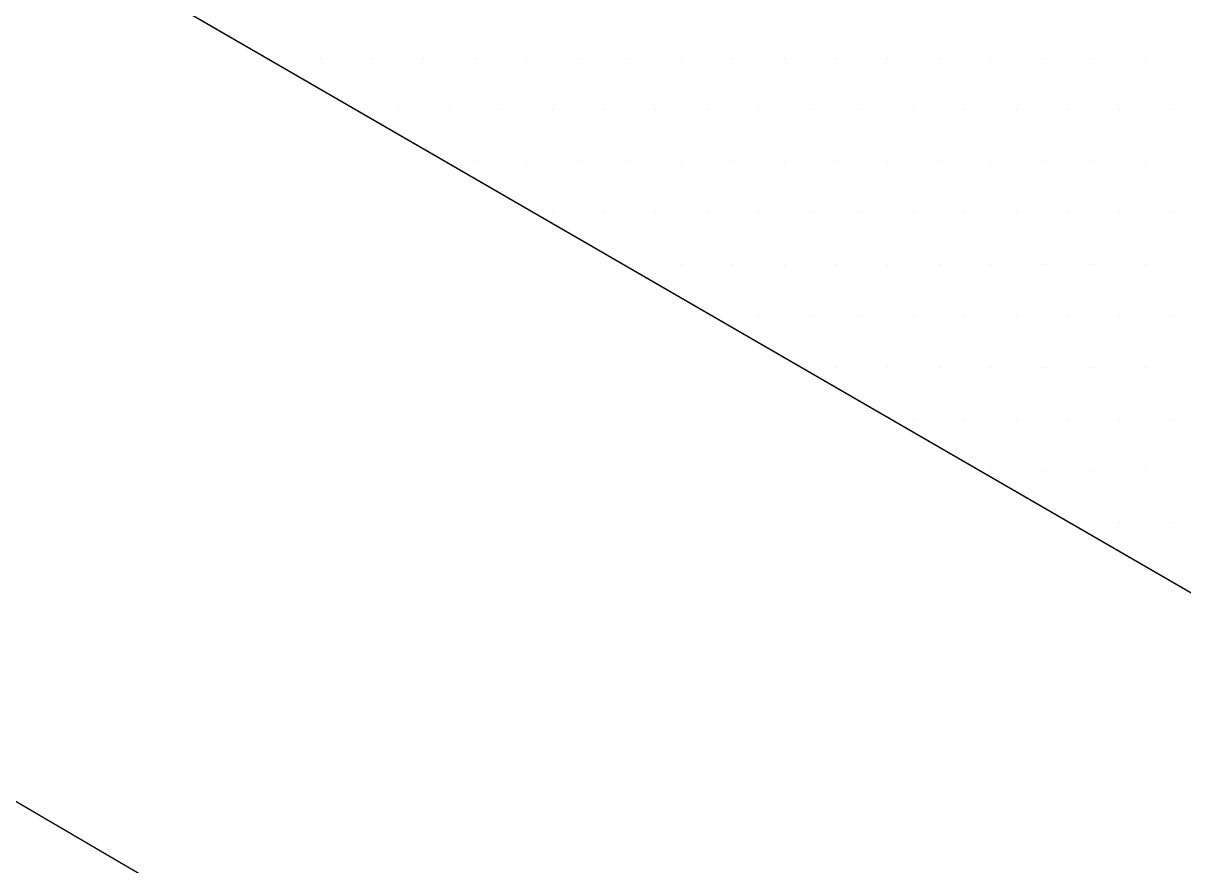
# Model space of a CAD drawing. Extents: x -1392 to 5791, y -3809 to 1722.
# Drawn here: x 1449.97 to 1480.38, y 1116.86 to 1138.94 of the extents above; entities that cross this region are included whole.
import ezdxf

# ---------------------------------------------------------------- set-up
doc = ezdxf.new("R2010")
doc.units = 0
doc.header["$MEASUREMENT"] = 0
for name, color, linetype, lineweight in [('.ATI-HATCH', 7, 'Continuous', 0), ('G-ANNO-TTLB', 7, 'Continuous', 0), ('TYVEK', 7, 'Continuous', 0), ('WALL SCRATCH', 7, 'Continuous', 0)]:
    doc.layers.add(name, color=color, linetype=linetype, lineweight=lineweight)

# ---------------------------------------------------------------- blocks, each defined once
blk = doc.blocks.new('Block_87')
at = {"layer": '.ATI-HATCH'}
for points, knots in [([(1481.751, 1123.324), (1481.751, 1123.324), (1510.521, 1106.681), (1510.521, 1106.681), (1510.521, 1106.681), (1536.586, 1091.603), (1536.586, 1091.603), (1545.191, 1086.625), (1556.202, 1089.566), (1561.18, 1098.171), (1562.765, 1100.91), (1563.599, 1104.019), (1563.599, 1107.184), (1563.599, 1107.184), (1563.599, 1140.609), (1563.599, 1140.609), (1563.599, 1140.609), (1537.539, 1155.53), (1537.539, 1155.53), (1537.539, 1155.53), (1537.539, 1155.518), (1537.539, 1155.518), (1537.539, 1155.518), (1537.539, 1116.84), (1537.539, 1116.84), (1537.539, 1116.84), (1510.521, 1132.47), (1510.521, 1132.47), (1510.521, 1132.47), (1454.782, 1164.714), (1454.782, 1164.714), (1454.782, 1164.714), (1454.867, 1164.762), (1454.867, 1164.762), (1454.867, 1164.762), (1454.867, 1192.98), (1454.867, 1192.98), (1454.867, 1192.98), (1432.473, 1205.82), (1432.473, 1205.82), (1432.473, 1205.82), (1432.473, 1162.214), (1432.473, 1162.214), (1432.473, 1155.788), (1435.898, 1149.85), (1441.46, 1146.633), (1441.46, 1146.633), (1481.751, 1123.324), (1481.751, 1123.324)], [0, 0, 0, 0, 1, 1, 1, 2, 2, 2, 3, 3, 3, 4, 4, 4, 5, 5, 5, 6, 6, 6, 7, 7, 7, 8, 8, 8, 9, 9, 9, 10, 10, 10, 11, 11, 11, 12, 12, 12, 13, 13, 13, 14, 14, 14, 15, 15, 15, 16, 16, 16, 16]), ([(1510.521, 1132.47), (1510.521, 1132.47), (1537.489, 1116.869), (1537.489, 1116.869), (1537.489, 1116.869), (1537.485, 1118.822), (1537.485, 1118.822), (1537.485, 1118.822), (1537.539, 1130.79), (1537.539, 1130.79), (1537.539, 1130.79), (1478.725, 1164.814), (1478.725, 1164.814), (1478.725, 1164.814), (1454.959, 1164.814), (1454.959, 1164.814), (1454.959, 1164.814), (1454.959, 1164.612), (1454.959, 1164.612), (1454.959, 1164.612), (1510.521, 1132.47), (1510.521, 1132.47)], [0, 0, 0, 0, 1, 1, 1, 2, 2, 2, 3, 3, 3, 4, 4, 4, 5, 5, 5, 6, 6, 6, 7, 7, 7, 7])]:
    blk.add_open_spline(points, degree=3, knots=knots, dxfattribs=at)
at = {"layer": '.ATI-HATCH', "color": 8, "lineweight": 0, "true_color": 0x808080}
for points in [[(1456.419, 1138.015), (1456.419, 1138.015), (1456.419, 1138.015), (1456.419, 1138.015)], [(1457.769, 1138.015), (1457.769, 1138.015), (1457.769, 1138.015), (1457.769, 1138.015)], [(1459.119, 1138.015), (1459.119, 1138.015), (1459.119, 1138.015), (1459.119, 1138.015)], [(1460.469, 1138.015), (1460.469, 1138.015), (1460.469, 1138.015), (1460.469, 1138.015)], [(1461.819, 1138.015), (1461.819, 1138.015), (1461.819, 1138.015), (1461.819, 1138.015)], [(1463.169, 1138.015), (1463.169, 1138.015), (1463.169, 1138.015), (1463.169, 1138.015)], [(1464.519, 1138.015), (1464.519, 1138.015), (1464.519, 1138.015), (1464.519, 1138.015)], [(1465.869, 1138.015), (1465.869, 1138.015), (1465.869, 1138.015), (1465.869, 1138.015)], [(1467.219, 1138.015), (1467.219, 1138.015), (1467.219, 1138.015), (1467.219, 1138.015)], [(1468.569, 1138.015), (1468.569, 1138.015), (1468.569, 1138.015), (1468.569, 1138.015)], [(1469.919, 1138.015), (1469.919, 1138.015), (1469.919, 1138.015), (1469.919, 1138.015)], [(1471.269, 1138.015), (1471.269, 1138.015), (1471.269, 1138.015), (1471.269, 1138.015)], [(1472.619, 1138.015), (1472.619, 1138.015), (1472.619, 1138.015), (1472.619, 1138.015)], [(1473.969, 1138.015), (1473.969, 1138.015), (1473.969, 1138.015), (1473.969, 1138.015)], [(1475.319, 1138.015), (1475.319, 1138.015), (1475.319, 1138.015), (1475.319, 1138.015)], [(1476.669, 1138.015), (1476.669, 1138.015), (1476.669, 1138.015), (1476.669, 1138.015)], [(1478.019, 1138.015), (1478.019, 1138.015), (1478.019, 1138.015), (1478.019, 1138.015)], [(1479.369, 1138.015), (1479.369, 1138.015), (1479.369, 1138.015), (1479.369, 1138.015)], [(1459.794, 1136.665), (1459.794, 1136.665), (1459.794, 1136.665), (1459.794, 1136.665)], [(1461.144, 1136.665), (1461.144, 1136.665), (1461.144, 1136.665), (1461.144, 1136.665)], [(1462.494, 1136.665), (1462.494, 1136.665), (1462.494, 1136.665), (1462.494, 1136.665)], [(1463.844, 1136.665), (1463.844, 1136.665), (1463.844, 1136.665), (1463.844, 1136.665)], [(1465.194, 1136.665), (1465.194, 1136.665), (1465.194, 1136.665), (1465.194, 1136.665)], [(1466.544, 1136.665), (1466.544, 1136.665), (1466.544, 1136.665), (1466.544, 1136.665)], [(1467.894, 1136.665), (1467.894, 1136.665), (1467.894, 1136.665), (1467.894, 1136.665)], [(1469.244, 1136.665), (1469.244, 1136.665), (1469.244, 1136.665), (1469.244, 1136.665)], [(1470.594, 1136.665), (1470.594, 1136.665), (1470.594, 1136.665), (1470.594, 1136.665)], [(1471.944, 1136.665), (1471.944, 1136.665), (1471.944, 1136.665), (1471.944, 1136.665)], [(1473.294, 1136.665), (1473.294, 1136.665), (1473.294, 1136.665), (1473.294, 1136.665)], [(1474.644, 1136.665), (1474.644, 1136.665), (1474.644, 1136.665), (1474.644, 1136.665)], [(1475.994, 1136.665), (1475.994, 1136.665), (1475.994, 1136.665), (1475.994, 1136.665)], [(1477.344, 1136.665), (1477.344, 1136.665), (1477.344, 1136.665), (1477.344, 1136.665)], [(1478.694, 1136.665), (1478.694, 1136.665), (1478.694, 1136.665), (1478.694, 1136.665)], [(1480.044, 1136.665), (1480.044, 1136.665), (1480.044, 1136.665), (1480.044, 1136.665)], [(1461.819, 1135.315), (1461.819, 1135.315), (1461.819, 1135.315), (1461.819, 1135.315)], [(1463.169, 1135.315), (1463.169, 1135.315), (1463.169, 1135.315), (1463.169, 1135.315)], [(1464.519, 1135.315), (1464.519, 1135.315), (1464.519, 1135.315), (1464.519, 1135.315)], [(1465.869, 1135.315), (1465.869, 1135.315), (1465.869, 1135.315), (1465.869, 1135.315)], [(1467.219, 1135.315), (1467.219, 1135.315), (1467.219, 1135.315), (1467.219, 1135.315)], [(1468.569, 1135.315), (1468.569, 1135.315), (1468.569, 1135.315), (1468.569, 1135.315)], [(1469.919, 1135.315), (1469.919, 1135.315), (1469.919, 1135.315), (1469.919, 1135.315)], [(1471.269, 1135.315), (1471.269, 1135.315), (1471.269, 1135.315), (1471.269, 1135.315)], [(1472.619, 1135.315), (1472.619, 1135.315), (1472.619, 1135.315), (1472.619, 1135.315)], [(1473.969, 1135.315), (1473.969, 1135.315), (1473.969, 1135.315), (1473.969, 1135.315)], [(1475.319, 1135.315), (1475.319, 1135.315), (1475.319, 1135.315), (1475.319, 1135.315)], [(1476.669, 1135.315), (1476.669, 1135.315), (1476.669, 1135.315), (1476.669, 1135.315)], [(1478.019, 1135.315), (1478.019, 1135.315), (1478.019, 1135.315), (1478.019, 1135.315)], [(1479.369, 1135.315), (1479.369, 1135.315), (1479.369, 1135.315), (1479.369, 1135.315)], [(1463.844, 1133.965), (1463.844, 1133.965), (1463.844, 1133.965), (1463.844, 1133.965)], [(1465.194, 1133.965), (1465.194, 1133.965), (1465.194, 1133.965), (1465.194, 1133.965)], [(1466.544, 1133.965), (1466.544, 1133.965), (1466.544, 1133.965), (1466.544, 1133.965)], [(1467.894, 1133.965), (1467.894, 1133.965), (1467.894, 1133.965), (1467.894, 1133.965)], [(1469.244, 1133.965), (1469.244, 1133.965), (1469.244, 1133.965), (1469.244, 1133.965)], [(1470.594, 1133.965), (1470.594, 1133.965), (1470.594, 1133.965), (1470.594, 1133.965)], [(1471.944, 1133.965), (1471.944, 1133.965), (1471.944, 1133.965), (1471.944, 1133.965)], [(1473.294, 1133.965), (1473.294, 1133.965), (1473.294, 1133.965), (1473.294, 1133.965)], [(1474.644, 1133.965), (1474.644, 1133.965), (1474.644, 1133.965), (1474.644, 1133.965)], [(1475.994, 1133.965), (1475.994, 1133.965), (1475.994, 1133.965), (1475.994, 1133.965)], [(1477.344, 1133.965), (1477.344, 1133.965), (1477.344, 1133.965), (1477.344, 1133.965)], [(1478.694, 1133.965), (1478.694, 1133.965), (1478.694, 1133.965), (1478.694, 1133.965)], [(1480.044, 1133.965), (1480.044, 1133.965), (1480.044, 1133.965), (1480.044, 1133.965)], [(1465.869, 1132.615), (1465.869, 1132.615), (1465.869, 1132.615), (1465.869, 1132.615)], [(1467.219, 1132.615), (1467.219, 1132.615), (1467.219, 1132.615), (1467.219, 1132.615)], [(1468.569, 1132.615), (1468.569, 1132.615), (1468.569, 1132.615), (1468.569, 1132.615)], [(1469.919, 1132.615), (1469.919, 1132.615), (1469.919, 1132.615), (1469.919, 1132.615)], [(1471.269, 1132.615), (1471.269, 1132.615), (1471.269, 1132.615), (1471.269, 1132.615)], [(1472.619, 1132.615), (1472.619, 1132.615), (1472.619, 1132.615), (1472.619, 1132.615)], [(1473.969, 1132.615), (1473.969, 1132.615), (1473.969, 1132.615), (1473.969, 1132.615)], [(1475.319, 1132.615), (1475.319, 1132.615), (1475.319, 1132.615), (1475.319, 1132.615)], [(1476.669, 1132.615), (1476.669, 1132.615), (1476.669, 1132.615), (1476.669, 1132.615)], [(1478.019, 1132.615), (1478.019, 1132.615), (1478.019, 1132.615), (1478.019, 1132.615)], [(1479.369, 1132.615), (1479.369, 1132.615), (1479.369, 1132.615), (1479.369, 1132.615)], [(1469.244, 1131.265), (1469.244, 1131.265), (1469.244, 1131.265), (1469.244, 1131.265)], [(1470.594, 1131.265), (1470.594, 1131.265), (1470.594, 1131.265), (1470.594, 1131.265)], [(1471.944, 1131.265), (1471.944, 1131.265), (1471.944, 1131.265), (1471.944, 1131.265)], [(1473.294, 1131.265), (1473.294, 1131.265), (1473.294, 1131.265), (1473.294, 1131.265)], [(1474.644, 1131.265), (1474.644, 1131.265), (1474.644, 1131.265), (1474.644, 1131.265)], [(1475.994, 1131.265), (1475.994, 1131.265), (1475.994, 1131.265), (1475.994, 1131.265)], [(1477.344, 1131.265), (1477.344, 1131.265), (1477.344, 1131.265), (1477.344, 1131.265)], [(1478.694, 1131.265), (1478.694, 1131.265), (1478.694, 1131.265), (1478.694, 1131.265)], [(1480.044, 1131.265), (1480.044, 1131.265), (1480.044, 1131.265), (1480.044, 1131.265)], [(1471.269, 1129.915), (1471.269, 1129.915), (1471.269, 1129.915), (1471.269, 1129.915)], [(1472.619, 1129.915), (1472.619, 1129.915), (1472.619, 1129.915), (1472.619, 1129.915)], [(1473.969, 1129.915), (1473.969, 1129.915), (1473.969, 1129.915), (1473.969, 1129.915)], [(1475.319, 1129.915), (1475.319, 1129.915), (1475.319, 1129.915), (1475.319, 1129.915)], [(1476.669, 1129.915), (1476.669, 1129.915), (1476.669, 1129.915), (1476.669, 1129.915)], [(1478.019, 1129.915), (1478.019, 1129.915), (1478.019, 1129.915), (1478.019, 1129.915)], [(1479.369, 1129.915), (1479.369, 1129.915), (1479.369, 1129.915), (1479.369, 1129.915)], [(1473.294, 1128.565), (1473.294, 1128.565), (1473.294, 1128.565), (1473.294, 1128.565)], [(1474.644, 1128.565), (1474.644, 1128.565), (1474.644, 1128.565), (1474.644, 1128.565)], [(1475.994, 1128.565), (1475.994, 1128.565), (1475.994, 1128.565), (1475.994, 1128.565)], [(1477.344, 1128.565), (1477.344, 1128.565), (1477.344, 1128.565), (1477.344, 1128.565)], [(1478.694, 1128.565), (1478.694, 1128.565), (1478.694, 1128.565), (1478.694, 1128.565)], [(1480.044, 1128.565), (1480.044, 1128.565), (1480.044, 1128.565), (1480.044, 1128.565)], [(1475.319, 1127.215), (1475.319, 1127.215), (1475.319, 1127.215), (1475.319, 1127.215)], [(1476.669, 1127.215), (1476.669, 1127.215), (1476.669, 1127.215), (1476.669, 1127.215)], [(1478.019, 1127.215), (1478.019, 1127.215), (1478.019, 1127.215), (1478.019, 1127.215)], [(1479.369, 1127.215), (1479.369, 1127.215), (1479.369, 1127.215), (1479.369, 1127.215)], [(1478.694, 1125.865), (1478.694, 1125.865), (1478.694, 1125.865), (1478.694, 1125.865)], [(1480.044, 1125.865), (1480.044, 1125.865), (1480.044, 1125.865), (1480.044, 1125.865)]]:
    blk.add_open_spline(points, degree=3, dxfattribs=at)

msp = doc.modelspace()

# ---------------------------------------------------------------- hatches: boundary and pattern name
at = {"layer": 'G-ANNO-TTLB', "true_color": 0xff00ff, "transparency": 33554687}
h = msp.add_hatch(color=6, dxfattribs=at)
edge = h.paths.add_edge_path()
edge.add_spline(control_points=[(1773.018, -796.5), (1773.018, -796.5), (-1156.5, -796.5), (-1156.5, -796.5), (-1156.5, -796.5), (-1156.5, 1660.5), (-1156.5, 1660.5), (-1156.5, 1660.5), (1773.018, 1660.5), (1773.018, 1660.5), (1773.018, 1660.5), (1773.018, -796.5), (1773.018, -796.5)], knot_values=[0, 0, 0, 0, 1, 1, 1, 2, 2, 2, 3, 3, 3, 4, 4, 4, 4], degree=3, periodic=0)
edge = h.paths.add_edge_path()
edge.add_spline(control_points=[(-1147.5, 1651.5), (-1147.5, 1651.5), (-1147.5, -787.5), (-1147.5, -787.5), (-1147.5, -787.5), (1764.018, -787.5), (1764.018, -787.5), (1764.018, -787.5), (1764.018, 1651.5), (1764.018, 1651.5), (1764.018, 1651.5), (-1147.5, 1651.5), (-1147.5, 1651.5)], knot_values=[0, 0, 0, 0, 1, 1, 1, 2, 2, 2, 3, 3, 3, 4, 4, 4, 4], degree=3, periodic=0)
edge.add_line((-1147.5, 1651.5), (-1147.5, 1651.5))

# ---------------------------------------------------------------- linework, layer by layer
at = {"layer": 'G-ANNO-TTLB'}
for points in [[(1773.018, -796.5), (1773.018, -796.5), (-1156.5, -796.5), (-1156.5, -796.5), (-1156.5, -796.5), (-1156.5, 1660.5), (-1156.5, 1660.5), (-1156.5, 1660.5), (1773.018, 1660.5), (1773.018, 1660.5), (1773.018, 1660.5), (1773.018, -796.5), (1773.018, -796.5)], [(-1147.5, 1651.5), (-1147.5, 1651.5), (-1147.5, -787.5), (-1147.5, -787.5), (-1147.5, -787.5), (1764.018, -787.5), (1764.018, -787.5), (1764.018, -787.5), (1764.018, 1651.5), (1764.018, 1651.5), (1764.018, 1651.5), (-1147.5, 1651.5), (-1147.5, 1651.5)]]:
    msp.add_open_spline(points, degree=3, knots=[0, 0, 0, 0, 1, 1, 1, 2, 2, 2, 3, 3, 3, 4, 4, 4, 4], dxfattribs=at)
at = {"layer": 'TYVEK', "color": 4, "lineweight": 25, "true_color": 0x00ffff}
msp.add_line((1481.751, 1123.324), (1441.46, 1146.633), dxfattribs=at)
at = {"layer": 'WALL SCRATCH', "color": 18, "lineweight": 25, "true_color": 0x000000}
msp.add_line((1415.57, 1138.506), (1584.854, 1039.762), dxfattribs=at)
at = {"layer": 'WALL SCRATCH', "color": 1, "lineweight": 25, "true_color": 0xff0000}
msp.add_lwpolyline([(1452.42, 1121.67)], dxfattribs=at)

# ---------------------------------------------------------------- block references
at = {"layer": '.ATI-HATCH'}
msp.add_blockref('Block_87', (0, 0), dxfattribs=at)

doc.saveas('drawing.dxf')
